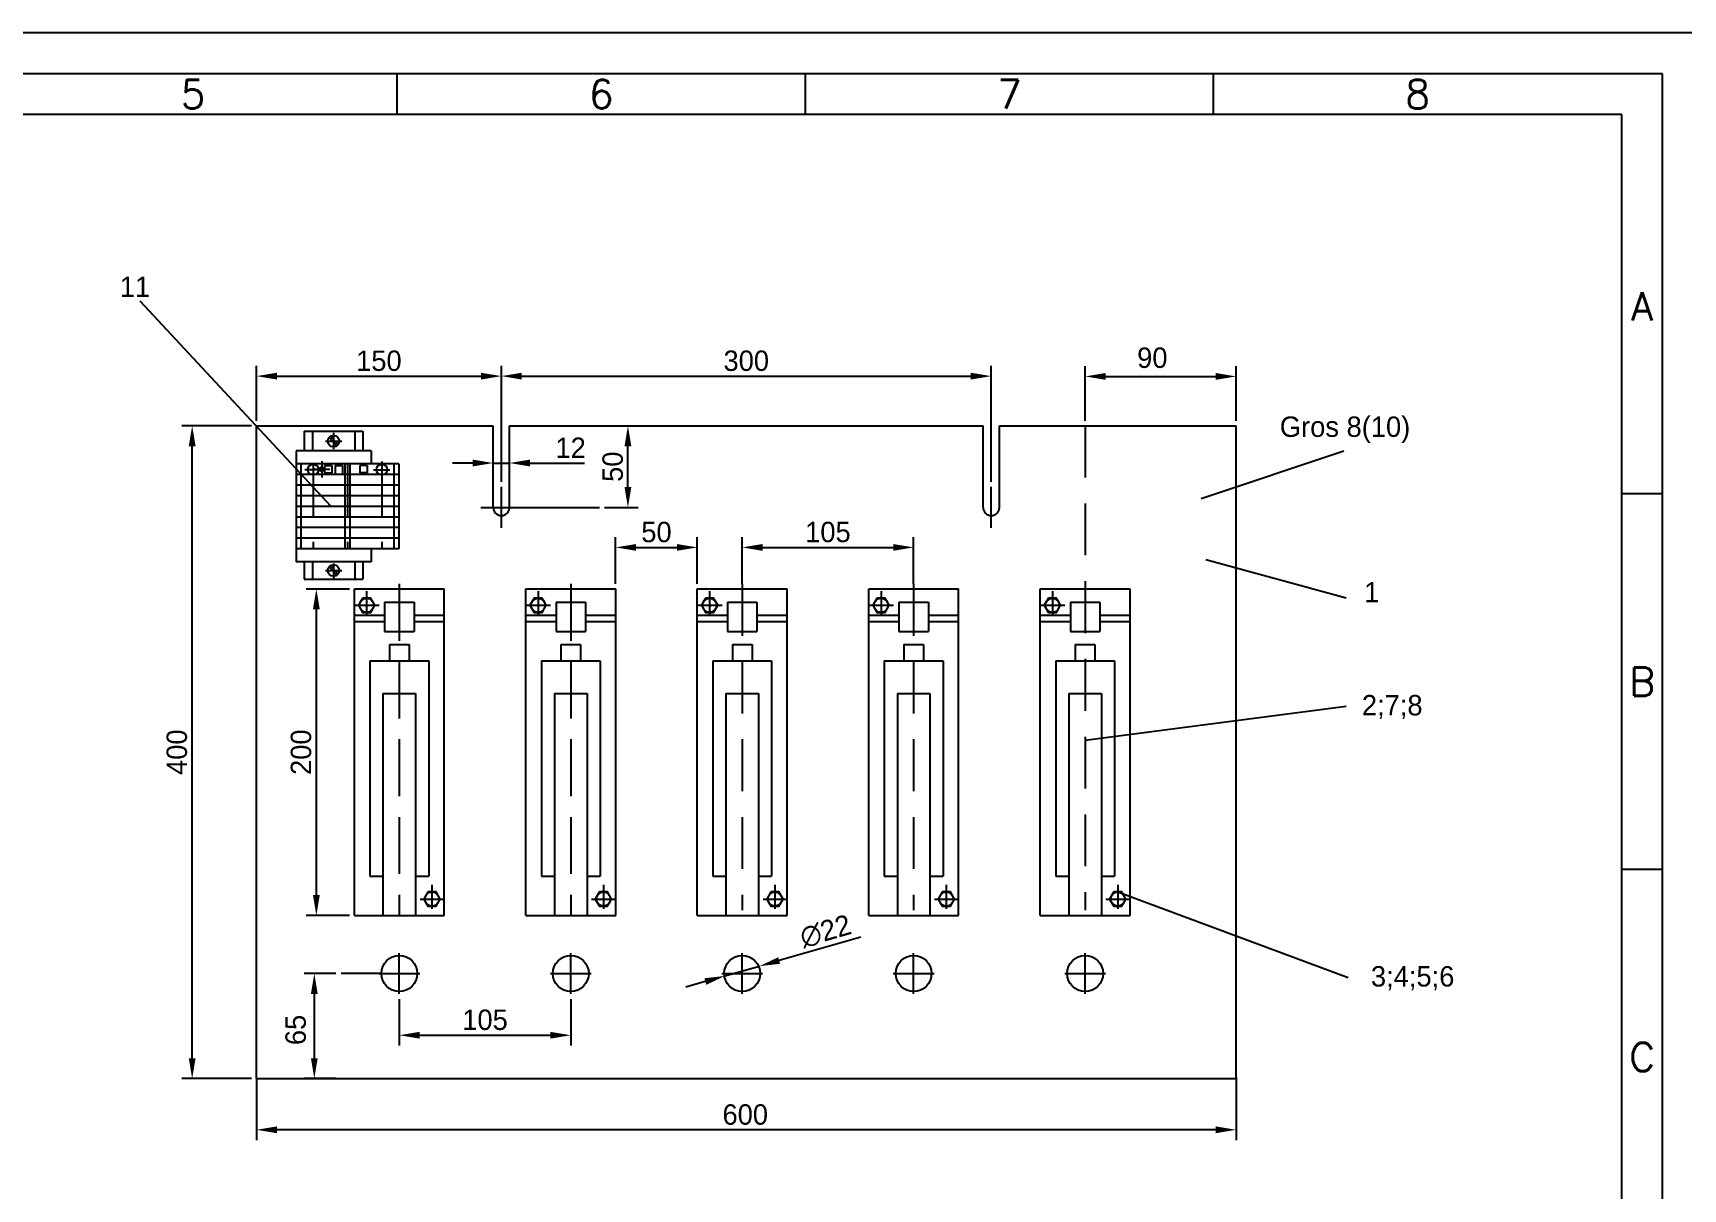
# Model space of a CAD drawing. Header units: millimetres. Extents: x 156 to 786, y 63 to 360.
# Drawn here: x 371.7 to 573.8, y 218.7 to 360.3 of the extents above; entities that cross this region are included whole.
import ezdxf
from ezdxf.enums import TextEntityAlignment as Align

# ---------------------------------------------------------------- set-up
doc = ezdxf.new("R2010")
doc.units = ezdxf.units.MM
doc.linetypes.add('DASHED2', pattern=[9.525, 6.35, -3.175])
doc.layers.add('LIN_GR', color=3, linetype='Continuous')
doc.layers.add('LIN_SUB', color=7, linetype='Continuous')
doc.styles.add('ISO', font='SIMPLEX.shx')
doc.dimstyles.new('ISO-25', dxfattribs={"dimtxt": 2.5, "dimasz": 2.5, "dimexe": 1.25, "dimexo": 0.625, "dimtad": 1, "dimtxsty": 'Standard', "dimcen": 2.5, "dimadec": 0, "dimazin": 0, "dimtfac": 1, "dimtmove": 0, "dimatfit": 3, "dimfxl": 1, "dimarcsym": 0})

# ---------------------------------------------------------------- blocks, each defined once
blk = doc.blocks.new('*D9')
at = {"color": 0, "lineweight": -2, "transparency": 16777216}
for p, q in [((458.52, 292.82), (458.52, 298.54)), ((461.02, 297.29), (477.02, 297.29)), ((479.52, 292.82), (479.52, 298.54))]:
    blk.add_line(p, q, dxfattribs=at)
at = {"color": 0, "transparency": 16777216}
for points in [[(461.02, 297.7), (461.02, 296.87), (458.52, 297.29)], [(477.02, 297.7), (477.02, 296.87), (479.52, 297.29)]]:
    blk.add_solid(points, dxfattribs=at)
at = {"layer": 'Defpoints', "color": 0, "transparency": 16777216}
for p in [(479.52, 297.29), (458.52, 292.19), (479.52, 292.19)]:
    blk.add_point(p, dxfattribs=at)
at = {"color": 0, "transparency": 16777216, "insert": (469.02, 299.16), "char_height": 2.5, "attachment_point": 5}
blk.add_mtext('105', dxfattribs=at)
blk = doc.blocks.new('*D10')
at = {"color": 0, "lineweight": -2, "transparency": 16777216}
for p, q in [((443.02, 292.82), (443.02, 298.54)), ((445.52, 297.29), (450.52, 297.29)), ((453.02, 292.82), (453.02, 298.54))]:
    blk.add_line(p, q, dxfattribs=at)
at = {"color": 0, "transparency": 16777216}
for points in [[(445.52, 297.7), (445.52, 296.87), (443.02, 297.29)], [(450.52, 297.7), (450.52, 296.87), (453.02, 297.29)]]:
    blk.add_solid(points, dxfattribs=at)
at = {"layer": 'Defpoints', "color": 0, "transparency": 16777216}
for p in [(453.02, 297.29), (443.02, 292.19), (453.02, 292.19)]:
    blk.add_point(p, dxfattribs=at)
at = {"color": 0, "transparency": 16777216, "insert": (448.02, 299.16), "char_height": 2.5, "attachment_point": 5}
blk.add_mtext('50', dxfattribs=at)
blk = doc.blocks.new('*D11')
at = {"color": 0, "lineweight": -2, "transparency": 16777216}
for p, q in [((398.4, 312.19), (389.9, 312.19)), ((391.15, 234.69), (391.15, 309.69)), ((398.4, 232.19), (389.9, 232.19))]:
    blk.add_line(p, q, dxfattribs=at)
at = {"color": 0, "transparency": 16777216}
for points in [[(390.73, 309.69), (391.57, 309.69), (391.15, 312.19)], [(390.73, 234.69), (391.57, 234.69), (391.15, 232.19)]]:
    blk.add_solid(points, dxfattribs=at)
at = {"layer": 'Defpoints', "color": 0, "transparency": 16777216}
for p in [(391.15, 312.19), (399.02, 312.19), (399.02, 232.19)]:
    blk.add_point(p, dxfattribs=at)
at = {"color": 0, "transparency": 16777216, "insert": (389.28, 272.19), "char_height": 2.5, "attachment_point": 5, "rotation": 90}
blk.add_mtext('400', dxfattribs=at)
blk = doc.blocks.new('*D12')
at = {"color": 0, "lineweight": -2, "transparency": 16777216}
for p, q in [((416.52, 241.94), (416.52, 236.25)), ((437.52, 241.94), (437.52, 236.25)), ((419.02, 237.5), (435.02, 237.5))]:
    blk.add_line(p, q, dxfattribs=at)
at = {"color": 0, "transparency": 16777216}
for points in [[(419.02, 237.92), (419.02, 237.09), (416.52, 237.5)], [(435.02, 237.92), (435.02, 237.09), (437.52, 237.5)]]:
    blk.add_solid(points, dxfattribs=at)
at = {"layer": 'Defpoints', "color": 0, "transparency": 16777216}
for p in [(416.52, 242.57), (437.52, 242.57), (437.52, 237.5)]:
    blk.add_point(p, dxfattribs=at)
at = {"color": 0, "transparency": 16777216, "insert": (427.02, 239.38), "char_height": 2.5, "attachment_point": 5}
blk.add_mtext('105', dxfattribs=at)
blk = doc.blocks.new('*D13')
at = {"color": 0, "lineweight": -2, "transparency": 16777216}
for p, q in [((410.4, 292.19), (405.11, 292.19)), ((406.36, 254.69), (406.36, 289.69)), ((410.4, 252.19), (405.11, 252.19))]:
    blk.add_line(p, q, dxfattribs=at)
at = {"color": 0, "transparency": 16777216}
for points in [[(405.94, 289.69), (406.78, 289.69), (406.36, 292.19)], [(405.94, 254.69), (406.78, 254.69), (406.36, 252.19)]]:
    blk.add_solid(points, dxfattribs=at)
at = {"layer": 'Defpoints', "color": 0, "transparency": 16777216}
for p in [(406.36, 292.19), (411.02, 292.19), (411.02, 252.19)]:
    blk.add_point(p, dxfattribs=at)
at = {"color": 0, "transparency": 16777216, "insert": (404.49, 272.19), "char_height": 2.5, "attachment_point": 5, "rotation": 90}
blk.add_mtext('200', dxfattribs=at)
blk = doc.blocks.new('*D8')
at = {"color": 0, "lineweight": -2, "transparency": 16777216}
for p, q in [((473.06, 249.51), (463.04, 246.66)), ((456.41, 244.77), (460.64, 245.97)), ((454, 244.08), (451.6, 243.4))]:
    blk.add_line(p, q, dxfattribs=at)
at = {"color": 0, "transparency": 16777216}
for points in [[(462.93, 247.06), (463.16, 246.26), (460.64, 245.97)], [(453.89, 244.48), (454.12, 243.68), (456.41, 244.77)]]:
    blk.add_solid(points, dxfattribs=at)
at = {"layer": 'Defpoints', "color": 0, "transparency": 16777216}
for p in [(456.41, 244.77), (460.64, 245.97)]:
    blk.add_point(p, dxfattribs=at)
at = {"color": 0, "transparency": 16777216, "insert": (468.74, 250.23), "char_height": 2.5, "attachment_point": 5, "rotation": 15.909}
blk.add_mtext('∅22', dxfattribs=at)
blk = doc.blocks.new('*D14')
at = {"color": 0, "lineweight": -2, "transparency": 16777216}
for p, q in [((429.02, 305.32), (429.02, 319.53)), ((489.02, 305.32), (489.02, 319.53)), ((431.52, 318.28), (486.52, 318.28))]:
    blk.add_line(p, q, dxfattribs=at)
at = {"color": 0, "transparency": 16777216}
for points in [[(431.52, 318.69), (431.52, 317.86), (429.02, 318.28)], [(486.52, 318.69), (486.52, 317.86), (489.02, 318.28)]]:
    blk.add_solid(points, dxfattribs=at)
at = {"layer": 'Defpoints', "color": 0, "transparency": 16777216}
for p in [(489.02, 318.28), (429.02, 304.69), (489.02, 304.69)]:
    blk.add_point(p, dxfattribs=at)
at = {"color": 0, "transparency": 16777216, "insert": (459.02, 320.15), "char_height": 2.5, "attachment_point": 5}
blk.add_mtext('300', dxfattribs=at)
blk = doc.blocks.new('*D39')
at = {"color": 0, "lineweight": -2, "transparency": 16777216}
for p, q in [((399.02, 312.82), (399.02, 319.53)), ((429.02, 312.82), (429.02, 319.53)), ((401.52, 318.28), (426.52, 318.28))]:
    blk.add_line(p, q, dxfattribs=at)
at = {"color": 0, "transparency": 16777216}
for points in [[(401.52, 318.69), (401.52, 317.86), (399.02, 318.28)], [(426.52, 318.69), (426.52, 317.86), (429.02, 318.28)]]:
    blk.add_solid(points, dxfattribs=at)
at = {"layer": 'Defpoints', "color": 0, "transparency": 16777216}
for p in [(429.02, 318.28), (399.02, 312.19), (429.02, 312.19)]:
    blk.add_point(p, dxfattribs=at)
at = {"color": 0, "transparency": 16777216, "insert": (414.02, 320.15), "char_height": 2.5, "attachment_point": 5}
blk.add_mtext('150', dxfattribs=at)

msp = doc.modelspace()

# ---------------------------------------------------------------- linework, layer by layer
at = {"color": 70}
for p, q in [((416.2552, 350.3333), (416.2552, 355.3333)), ((466.2552, 350.3333), (466.2552, 355.3333)), ((516.2552, 350.3333), (516.2552, 355.3333)), ((566.2552, 350.3333), (166.2552, 350.3333)), ((566.2552, 73.3333), (566.2552, 350.3333)), ((571.2552, 303.8333), (566.2552, 303.8333)), ((571.2552, 257.8333), (566.2552, 257.8333))]:
    msp.add_line(p, q, dxfattribs=at)
at = {"color": 1}
for p, q in [((408.1769, 302.3137), (384.7612, 327.4486)), ((500.5224, 312.8166), (500.5224, 319.4941)), ((519.0224, 312.8166), (519.0224, 319.4941)), ((503.0224, 318.2441), (516.5224, 318.2441)), ((444.5224, 304.6916), (444.5224, 309.6916)), ((414.3679, 307.8137), (414.3679, 305.8137)), ((425.5224, 307.6294), (423.0224, 307.6294)), ((428.0224, 307.6294), (430.0224, 307.6294)), ((432.5224, 307.6294), (439.1891, 307.6294)), ((514.7419, 303.2899), (532.2042, 309.1056)), ((406.9679, 306.8137), (404.9679, 306.8137)), ((413.3679, 306.8137), (415.3679, 306.8137)), ((431.5224, 302.1916), (441.0409, 302.1916)), ((441.6659, 302.1916), (445.7724, 302.1916)), ((515.2963, 295.8127), (532.4814, 291.1048)), ((500.5224, 273.6579), (532.4814, 277.8119)), ((504.5224, 255.0576), (532.7586, 244.5797)), ((408.7655, 245.0694), (404.8583, 245.0694)), ((414.3224, 245.0694), (409.3905, 245.0694)), ((406.1083, 242.5694), (406.1083, 234.6916)), ((399.0224, 232.1916), (399.0224, 224.6625)), ((519.0224, 232.3554), (519.0224, 224.6625)), ((516.5224, 225.9125), (401.5224, 225.9125))]:
    msp.add_line(p, q, dxfattribs=at)
at = {"color": 2}
for p, q in [((404.8679, 311.5137), (404.8679, 309.1137)), ((404.8679, 311.5137), (412.0679, 311.5137)), ((405.8679, 311.5137), (405.8679, 309.1137)), ((411.0679, 311.5137), (411.0679, 309.1137)), ((412.0679, 311.5137), (412.0679, 309.1137)), ((408.8485, 309.7223), (407.9339, 310.7647)), ((409.0137, 309.8702), (408.0991, 310.9126)), ((403.8679, 309.1137), (403.8679, 295.5137)), ((413.0679, 309.1137), (403.8679, 309.1137)), ((416.4679, 307.5137), (403.8679, 307.5137)), ((404.4679, 307.5137), (404.4679, 297.1137)), ((406.0679, 307.4137), (405.8679, 307.4137)), ((407.3679, 307.3137), (407.3679, 306.4137)), ((407.3679, 307.3137), (408.2679, 307.3137)), ((408.2679, 307.3137), (408.2679, 306.4137)), ((408.6679, 307.3137), (408.6679, 306.2137)), ((409.5679, 307.3137), (409.5679, 306.2137)), ((409.8679, 307.5137), (409.8679, 297.1137)), ((410.4679, 307.5137), (410.4679, 297.1137)), ((411.6679, 307.3137), (411.6679, 306.4137)), ((412.5679, 307.3137), (411.6679, 307.3137)), ((412.5679, 307.3137), (412.5679, 306.4137)), ((413.0679, 309.1137), (413.0679, 307.5137)), ((414.2679, 307.4137), (414.4679, 307.4137)), ((415.8679, 307.5137), (415.8679, 297.1137)), ((416.4679, 307.5137), (416.4679, 297.1137)), ((488.0224, 308.2544), (488.0224, 308.8794)), ((490.0224, 308.2544), (490.0224, 308.8794)), ((416.4679, 306.2137), (403.8679, 306.2137)), ((407.3679, 306.4137), (408.2679, 306.4137)), ((412.5679, 306.4137), (411.6679, 306.4137)), ((416.4679, 304.9137), (403.8679, 304.9137)), ((416.4679, 303.6137), (403.8679, 303.6137)), ((416.4679, 302.3137), (403.8679, 302.3137)), ((426.5224, 302.1916), (431.5224, 302.1916)), ((416.4679, 301.0137), (403.8679, 301.0137)), ((416.4679, 299.7137), (403.8679, 299.7137)), ((416.4679, 298.4137), (403.8679, 298.4137)), ((416.4679, 297.1137), (403.8679, 297.1137)), ((413.0679, 297.1137), (413.0679, 295.5137)), ((413.0679, 295.5137), (403.8679, 295.5137)), ((404.8679, 295.5137), (404.8679, 293.4137)), ((405.8679, 295.5137), (405.8679, 293.4137)), ((411.0679, 295.5137), (411.0679, 293.4137)), ((412.0679, 295.5137), (412.0679, 293.4137)), ((404.8679, 293.4137), (412.0679, 293.4137)), ((408.8485, 293.8723), (407.9339, 294.9147)), ((409.0137, 294.0202), (408.0991, 295.0626)), ((411.0224, 292.1916), (422.0224, 292.1916)), ((411.0224, 252.1916), (411.0224, 292.1916)), ((422.0224, 252.1916), (422.0224, 292.1916)), ((432.0224, 252.1916), (432.0224, 292.1916)), ((432.0224, 292.1916), (443.0224, 292.1916)), ((443.0224, 252.1916), (443.0224, 292.1916)), ((453.0224, 252.1916), (453.0224, 292.1916)), ((453.0224, 292.1916), (464.0224, 292.1916)), ((464.0224, 252.1916), (464.0224, 292.1916)), ((474.0224, 252.1916), (474.0224, 292.1916)), ((474.0224, 292.1916), (485.0224, 292.1916)), ((485.0224, 252.1916), (485.0224, 292.1916)), ((495.0224, 252.1916), (495.0224, 292.1916)), ((495.0224, 292.1916), (506.0224, 292.1916)), ((506.0224, 252.1916), (506.0224, 292.1916)), ((411.0224, 252.1916), (422.0224, 252.1916)), ((432.0224, 252.1916), (443.0224, 252.1916)), ((453.0224, 252.1916), (464.0224, 252.1916)), ((474.0224, 252.1916), (485.0224, 252.1916)), ((495.0224, 252.1916), (506.0224, 252.1916)), ((416.5224, 242.5694), (416.5224, 247.5694)), ((437.5224, 242.5694), (437.5224, 247.5694)), ((458.5224, 242.5694), (458.5224, 247.5694)), ((479.5224, 242.5694), (479.5224, 247.5694)), ((500.5224, 242.5694), (500.5224, 247.5694)), ((414.0224, 245.0694), (419.0224, 245.0694)), ((435.0224, 245.0694), (440.0224, 245.0694)), ((456.0224, 245.0694), (461.0224, 245.0694)), ((477.0224, 245.0694), (482.0224, 245.0694)), ((498.0224, 245.0694), (503.0224, 245.0694)), ((519.0224, 238.6312), (519.0224, 239.2562))]:
    msp.add_line(p, q, dxfattribs=at)
at = {"color": 1, "linetype": 'Continuous'}
for p, q in [((408.4679, 311.3137), (408.4679, 309.3137)), ((407.4679, 310.3137), (409.4679, 310.3137)), ((407.0186, 307.8637), (407.0186, 305.8637)), ((406.0186, 306.8637), (408.0186, 306.8637)), ((408.4679, 295.3137), (408.4679, 293.3137)), ((407.4679, 294.4637), (409.4679, 294.4637))]:
    msp.add_line(p, q, dxfattribs=at)
at = {"color": 1, "linetype": 'DASHED2'}
for p, q in [((500.5224, 312.1916), (500.5224, 252.8166)), ((405.9679, 307.5137), (405.9679, 297.1137)), ((410.1679, 307.5137), (410.1679, 297.1137)), ((414.3679, 307.5137), (414.3679, 297.1137)), ((416.5224, 292.8166), (416.5224, 252.8166)), ((416.5224, 292.8166), (416.5224, 252.8166)), ((416.5224, 292.1916), (416.5224, 252.1916)), ((416.5224, 292.1916), (416.5224, 252.1916)), ((437.5224, 292.8166), (437.5224, 252.8166)), ((437.5224, 292.8166), (437.5224, 252.8166)), ((437.5224, 292.1916), (437.5224, 252.1916)), ((458.5224, 292.8166), (458.5224, 252.8166)), ((458.5224, 292.8166), (458.5224, 252.8166)), ((479.5224, 292.8166), (479.5224, 252.8166))]:
    msp.add_line(p, q, dxfattribs=at)
at = {"color": 2, "linetype": 'Continuous'}
msp.add_line((408.6679, 307.3137), (409.5679, 307.3137), dxfattribs=at)
at = {"color": 240}
for points in [[(576.2552, 360.3333), (156.2552, 360.3333), (156.2552, 63.3333), (576.2552, 63.3333)], [(571.2552, 355.3333), (161.2552, 355.3333), (161.2552, 68.3333), (571.2552, 68.3333)]]:
    msp.add_lwpolyline(points, close=True, dxfattribs=at)
at = {"color": 2}
for centre, radius in [((408.4679, 310.3137), 0.7033), ((407.0186, 306.8637), 0.2661), ((408.4679, 294.4637), 0.7033)]:
    msp.add_circle(centre, radius, dxfattribs=at)
for centre, start, end in [((405.8679, 306.8137), 90, 270), ((406.0679, 306.8137), 270, 90), ((414.2679, 306.8137), 90, 270), ((414.4679, 306.8137), 270, 90)]:
    msp.add_arc(centre, 0.6, start, end, dxfattribs=at)
at = {"color": 1}
for points in [[(503.0224, 318.6607), (503.0224, 317.8274), (500.5224, 318.2441)], [(516.5224, 318.6607), (516.5224, 317.8274), (519.0224, 318.2441)], [(444.1058, 309.6916), (444.9391, 309.6916), (444.5224, 312.1916)], [(425.5224, 308.046), (425.5224, 307.2127), (428.0224, 307.6294)], [(432.5224, 308.046), (432.5224, 307.2127), (430.0224, 307.6294)], [(444.1058, 304.6916), (444.9391, 304.6916), (444.5224, 302.1916)], [(405.6916, 242.5694), (406.5249, 242.5694), (406.1083, 245.0694)], [(405.6916, 234.6916), (406.5249, 234.6916), (406.1083, 232.1916)], [(401.5224, 226.3291), (401.5224, 225.4958), (399.0224, 225.9125)], [(516.5224, 226.3291), (516.5224, 225.4958), (519.0224, 225.9125)]]:
    msp.add_solid(points, dxfattribs=at)
at = {"layer": 'LIN_GR', "color": 3}
for p, q in [((399.0224, 232.1916), (399.0224, 312.1916)), ((399.0224, 312.1916), (428.0224, 312.1916)), ((428.0224, 302.1916), (428.0224, 312.1916)), ((430.0224, 312.1916), (488.0224, 312.1916)), ((430.0224, 302.1916), (430.0224, 312.1916)), ((488.0224, 302.1916), (488.0224, 312.1916)), ((490.0224, 312.1916), (519.0224, 312.1916)), ((490.0224, 302.1916), (490.0224, 312.1916)), ((495.7192, 312.1916), (511.7192, 312.1916)), ((501.6659, 312.1916), (505.7724, 312.1916)), ((509.8375, 312.1916), (514.4099, 312.1916)), ((519.0224, 232.1916), (519.0224, 312.1916)), ((399.0224, 232.1916), (519.0224, 232.1916)), ((408.7655, 232.1916), (404.8583, 232.1916)), ((495.7192, 232.1916), (511.7192, 232.1916))]:
    msp.add_line(p, q, dxfattribs=at)
for centre in [(416.5224, 245.0694), (437.5224, 245.0694), (458.5224, 245.0694), (479.5224, 245.0694), (500.5224, 245.0694)]:
    msp.add_circle(centre, 2.2, dxfattribs=at)
for centre in [(429.0224, 302.1916), (489.0224, 302.1916)]:
    msp.add_arc(centre, 1, 180, 0, dxfattribs=at)
at = {"layer": 'LIN_SUB', "color": 1}
for p, q in [((429.0224, 299.6916), (429.0224, 304.6916)), ((489.0224, 299.6916), (489.0224, 304.6916)), ((426.5224, 302.1916), (431.5224, 302.1916)), ((412.5224, 291.9174), (412.5224, 288.9916)), ((433.5224, 291.9174), (433.5224, 288.9916)), ((454.5224, 291.9174), (454.5224, 288.9916)), ((475.5224, 291.9174), (475.5224, 288.9916)), ((496.5224, 291.9174), (496.5224, 288.9916)), ((411.0753, 290.1916), (414.0551, 290.1916)), ((414.7224, 290.5916), (414.7224, 286.9916)), ((414.7224, 290.5916), (418.3224, 290.5916)), ((418.3224, 290.5916), (418.3224, 286.9916)), ((432.0753, 290.1916), (435.0551, 290.1916)), ((435.7224, 290.5916), (435.7224, 286.9916)), ((435.7224, 290.5916), (439.3224, 290.5916)), ((439.3224, 290.5916), (439.3224, 286.9916)), ((453.0753, 290.1916), (456.0551, 290.1916)), ((456.7224, 290.5916), (456.7224, 286.9916)), ((456.7224, 290.5916), (460.3224, 290.5916)), ((460.3224, 290.5916), (460.3224, 286.9916)), ((474.0753, 290.1916), (477.0551, 290.1916)), ((477.7224, 290.5916), (477.7224, 286.9916)), ((477.7224, 290.5916), (481.3224, 290.5916)), ((481.3224, 290.5916), (481.3224, 286.9916)), ((495.0753, 290.1916), (498.0551, 290.1916)), ((498.7224, 290.5916), (502.3224, 290.5916)), ((498.7224, 290.5916), (498.7224, 286.9916)), ((502.3224, 290.5916), (502.3224, 286.9916)), ((411.0224, 288.9916), (414.7224, 288.9916)), ((411.0224, 288.1916), (414.7224, 288.1916)), ((414.7224, 286.9916), (418.3224, 286.9916)), ((418.3224, 288.9916), (422.0224, 288.9916)), ((418.3224, 288.1916), (422.0224, 288.1916)), ((432.0224, 288.9916), (435.7224, 288.9916)), ((432.0224, 288.1916), (435.7224, 288.1916)), ((435.7224, 286.9916), (439.3224, 286.9916)), ((439.3224, 288.9916), (443.0224, 288.9916)), ((439.3224, 288.1916), (443.0224, 288.1916)), ((453.0224, 288.9916), (456.7224, 288.9916)), ((453.0224, 288.1916), (456.7224, 288.1916)), ((456.7224, 286.9916), (460.3224, 286.9916)), ((460.3224, 288.9916), (464.0224, 288.9916)), ((460.3224, 288.1916), (464.0224, 288.1916)), ((474.0224, 288.9916), (477.7224, 288.9916)), ((474.0224, 288.1916), (477.7224, 288.1916)), ((477.7224, 286.9916), (481.3224, 286.9916)), ((481.3224, 288.9916), (485.0224, 288.9916)), ((481.3224, 288.1916), (485.0224, 288.1916)), ((495.0224, 288.9916), (498.7224, 288.9916)), ((495.0224, 288.1916), (498.7224, 288.1916)), ((498.7224, 286.9916), (502.3224, 286.9916)), ((502.3224, 288.9916), (506.0224, 288.9916)), ((502.3224, 288.1916), (506.0224, 288.1916)), ((415.3224, 285.3916), (415.3224, 283.3916)), ((415.3224, 285.3916), (417.7224, 285.3916)), ((417.7224, 285.3916), (417.7224, 283.3916)), ((436.3224, 285.3916), (436.3224, 283.3916)), ((436.3224, 285.3916), (438.7224, 285.3916)), ((438.7224, 285.3916), (438.7224, 283.3916)), ((457.3224, 285.3916), (457.3224, 283.3916)), ((457.3224, 285.3916), (459.7224, 285.3916)), ((459.7224, 285.3916), (459.7224, 283.3916)), ((478.3224, 285.3916), (478.3224, 283.3916)), ((478.3224, 285.3916), (480.7224, 285.3916)), ((480.7224, 285.3916), (480.7224, 283.3916)), ((499.3224, 285.3916), (499.3224, 283.3916)), ((499.3224, 285.3916), (501.7224, 285.3916)), ((501.7224, 285.3916), (501.7224, 283.3916)), ((412.9224, 283.3916), (420.1224, 283.3916)), ((412.9224, 283.3916), (412.9224, 256.9916)), ((414.5224, 283.3916), (418.5224, 283.3916)), ((420.1224, 283.3916), (420.1224, 256.9916)), ((433.9224, 283.3916), (433.9224, 256.9916)), ((433.9224, 283.3916), (441.1224, 283.3916)), ((435.5224, 283.3916), (439.5224, 283.3916)), ((441.1224, 283.3916), (441.1224, 256.9916)), ((454.9224, 283.3916), (454.9224, 256.9916)), ((454.9224, 283.3916), (462.1224, 283.3916)), ((456.5224, 283.3916), (460.5224, 283.3916)), ((462.1224, 283.3916), (462.1224, 256.9916)), ((475.9224, 283.3916), (475.9224, 256.9916)), ((475.9224, 283.3916), (483.1224, 283.3916)), ((477.5224, 283.3916), (481.5224, 283.3916)), ((483.1224, 283.3916), (483.1224, 256.9916)), ((496.9224, 283.3916), (496.9224, 256.9916)), ((496.9224, 283.3916), (504.1224, 283.3916)), ((498.5224, 283.3916), (502.5224, 283.3916)), ((504.1224, 283.3916), (504.1224, 256.9916)), ((414.5224, 279.3916), (414.5224, 252.1916)), ((414.5224, 279.3916), (418.5224, 279.3916)), ((418.5224, 279.3916), (418.5224, 252.1916)), ((435.5224, 279.3916), (435.5224, 252.1916)), ((435.5224, 279.3916), (439.5224, 279.3916)), ((439.5224, 279.3916), (439.5224, 252.1916)), ((456.5224, 279.3916), (456.5224, 252.1916)), ((456.5224, 279.3916), (460.5224, 279.3916)), ((460.5224, 279.3916), (460.5224, 252.1916)), ((477.5224, 279.3916), (477.5224, 252.1916)), ((477.5224, 279.3916), (481.5224, 279.3916)), ((481.5224, 279.3916), (481.5224, 252.1916)), ((498.5224, 279.3916), (498.5224, 252.1916)), ((498.5224, 279.3916), (502.5224, 279.3916)), ((502.5224, 279.3916), (502.5224, 252.1916)), ((412.9224, 256.9916), (414.5224, 256.9916)), ((418.5224, 256.9916), (420.1224, 256.9916)), ((433.9224, 256.9916), (435.5224, 256.9916)), ((439.5224, 256.9916), (441.1224, 256.9916)), ((454.9224, 256.9916), (456.5224, 256.9916)), ((460.5224, 256.9916), (462.1224, 256.9916)), ((475.9224, 256.9916), (477.5224, 256.9916)), ((481.5224, 256.9916), (483.1224, 256.9916)), ((496.9224, 256.9916), (498.5224, 256.9916)), ((502.5224, 256.9916), (504.1224, 256.9916)), ((420.5224, 255.9174), (420.5224, 252.9916)), ((441.5224, 255.9174), (441.5224, 252.9916)), ((462.5224, 255.9174), (462.5224, 252.9916)), ((483.5224, 255.9174), (483.5224, 252.9916)), ((504.5224, 255.9174), (504.5224, 252.9916)), ((419.0753, 254.1916), (422.0551, 254.1916)), ((440.0753, 254.1916), (443.0551, 254.1916)), ((461.0753, 254.1916), (464.0551, 254.1916)), ((482.0753, 254.1916), (485.0551, 254.1916)), ((503.0753, 254.1916), (506.0551, 254.1916))]:
    msp.add_line(p, q, dxfattribs=at)
for points in [[(412.0224, 291.0576), (411.5224, 290.1916), (412.0224, 289.3256), (413.0224, 289.3256), (413.5224, 290.1916), (413.0224, 291.0576)], [(433.0224, 291.0576), (432.5224, 290.1916), (433.0224, 289.3256), (434.0224, 289.3256), (434.5224, 290.1916), (434.0224, 291.0576)], [(454.0224, 291.0576), (453.5224, 290.1916), (454.0224, 289.3256), (455.0224, 289.3256), (455.5224, 290.1916), (455.0224, 291.0576)], [(475.0224, 291.0576), (474.5224, 290.1916), (475.0224, 289.3256), (476.0224, 289.3256), (476.5224, 290.1916), (476.0224, 291.0576)], [(496.0224, 291.0576), (495.5224, 290.1916), (496.0224, 289.3256), (497.0224, 289.3256), (497.5224, 290.1916), (497.0224, 291.0576)], [(420.0224, 255.0576), (419.5224, 254.1916), (420.0224, 253.3256), (421.0224, 253.3256), (421.5224, 254.1916), (421.0224, 255.0576)], [(441.0224, 255.0576), (440.5224, 254.1916), (441.0224, 253.3256), (442.0224, 253.3256), (442.5224, 254.1916), (442.0224, 255.0576)], [(462.0224, 255.0576), (461.5224, 254.1916), (462.0224, 253.3256), (463.0224, 253.3256), (463.5224, 254.1916), (463.0224, 255.0576)], [(483.0224, 255.0576), (482.5224, 254.1916), (483.0224, 253.3256), (484.0224, 253.3256), (484.5224, 254.1916), (484.0224, 255.0576)], [(504.0224, 255.0576), (503.5224, 254.1916), (504.0224, 253.3256), (505.0224, 253.3256), (505.5224, 254.1916), (505.0224, 255.0576)]]:
    msp.add_lwpolyline(points, close=True, dxfattribs=at)
for centre in [(412.5224, 290.1916), (433.5224, 290.1916), (454.5224, 290.1916), (475.5224, 290.1916), (496.5224, 290.1916), (420.5224, 254.1916), (441.5224, 254.1916), (462.5224, 254.1916), (483.5224, 254.1916), (504.5224, 254.1916)]:
    msp.add_circle(centre, 0.866, dxfattribs=at)

# ---------------------------------------------------------------- texts
at = {"color": 50, "style": 'ISO'}
for s, p in [('5', (391.2552, 352.8333)), ('6', (441.2552, 352.8333)), ('7', (491.2552, 352.8333)), ('8', (541.2552, 352.8333)), ('A', (568.7552, 326.8333)), ('B', (568.7552, 280.8333)), ('C', (568.7552, 234.8333))]:
    msp.add_text(s, height=3.5, dxfattribs=at).set_placement(p, align=Align.MIDDLE)
at = {"color": 1}
for s, p in [('11', (382.2838, 327.985)), ('90', (506.8956, 319.2857)), ('Gros 8(10)', (524.372, 310.8323)), ('12', (435.6474, 308.2544)), ('1', (534.6989, 290.5509)), ('2;7;8', (534.4217, 276.7042)), ('3;4;5;6', (535.5304, 243.4719)), ('600', (456.1058, 226.5375))]:
    msp.add_text(s, height=2.5, dxfattribs=at).set_placement(p)
for s, p in [('50', (443.8974, 305.3166)), ('65', (405.0666, 236.2927))]:
    msp.add_text(s, height=2.5, rotation=90, dxfattribs=at).set_placement(p)

# ---------------------------------------------------------------- dimensions: what is measured, and where the dimension line sits
for base, p1, p2, picture, middle in [((429.0224, 318.2777), (399.0224, 312.1916), (429.0224, 312.1916), '*D39', (414.0224, 320.1527)), ((489.0224, 318.2777), (429.0224, 304.6916), (489.0224, 304.6916), '*D14', (459.0224, 320.1527)), ((453.0224, 297.2868), (443.0224, 292.1916), (453.0224, 292.1916), '*D10', (448.0224, 299.1618)), ((479.5224, 297.2868), (458.5224, 292.1916), (479.5224, 292.1916), '*D9', (469.0224, 299.1618)), ((437.5224, 237.5017), (416.5224, 242.5694), (437.5224, 242.5694), '*D12', (427.0224, 239.3767))]:
    dim = msp.add_linear_dim(base=base, p1=p1, p2=p2, dimstyle='ISO-25', override={"dimlfac": 5}, dxfattribs=at)
    dim.commit()
    dim.dimension.update_dxf_attribs({"geometry": picture, "text_midpoint": middle})
for base, p1, p2, picture, middle in [((391.1504, 312.1916), (399.0224, 232.1916), (399.0224, 312.1916), '*D11', (389.2754, 272.1916)), ((406.3607, 292.1916), (411.0224, 252.1916), (411.0224, 292.1916), '*D13', (404.4857, 272.1916))]:
    dim = msp.add_linear_dim(base=base, p1=p1, p2=p2, angle=90, dimstyle='ISO-25', override={"dimlfac": 5}, dxfattribs=at)
    dim.commit()
    dim.dimension.update_dxf_attribs({"geometry": picture, "text_midpoint": middle})
dim = msp.add_diameter_dim_2p(p1=(456.4067, 244.7664), p2=(460.6382, 245.9725), dimstyle='ISO-25', override={"dimlfac": 5}, dxfattribs=at)
dim.commit()
dim.dimension.update_dxf_attribs({"geometry": '*D8', "text_midpoint": (468.7394, 250.2312)})

doc.saveas('drawing.dxf')
